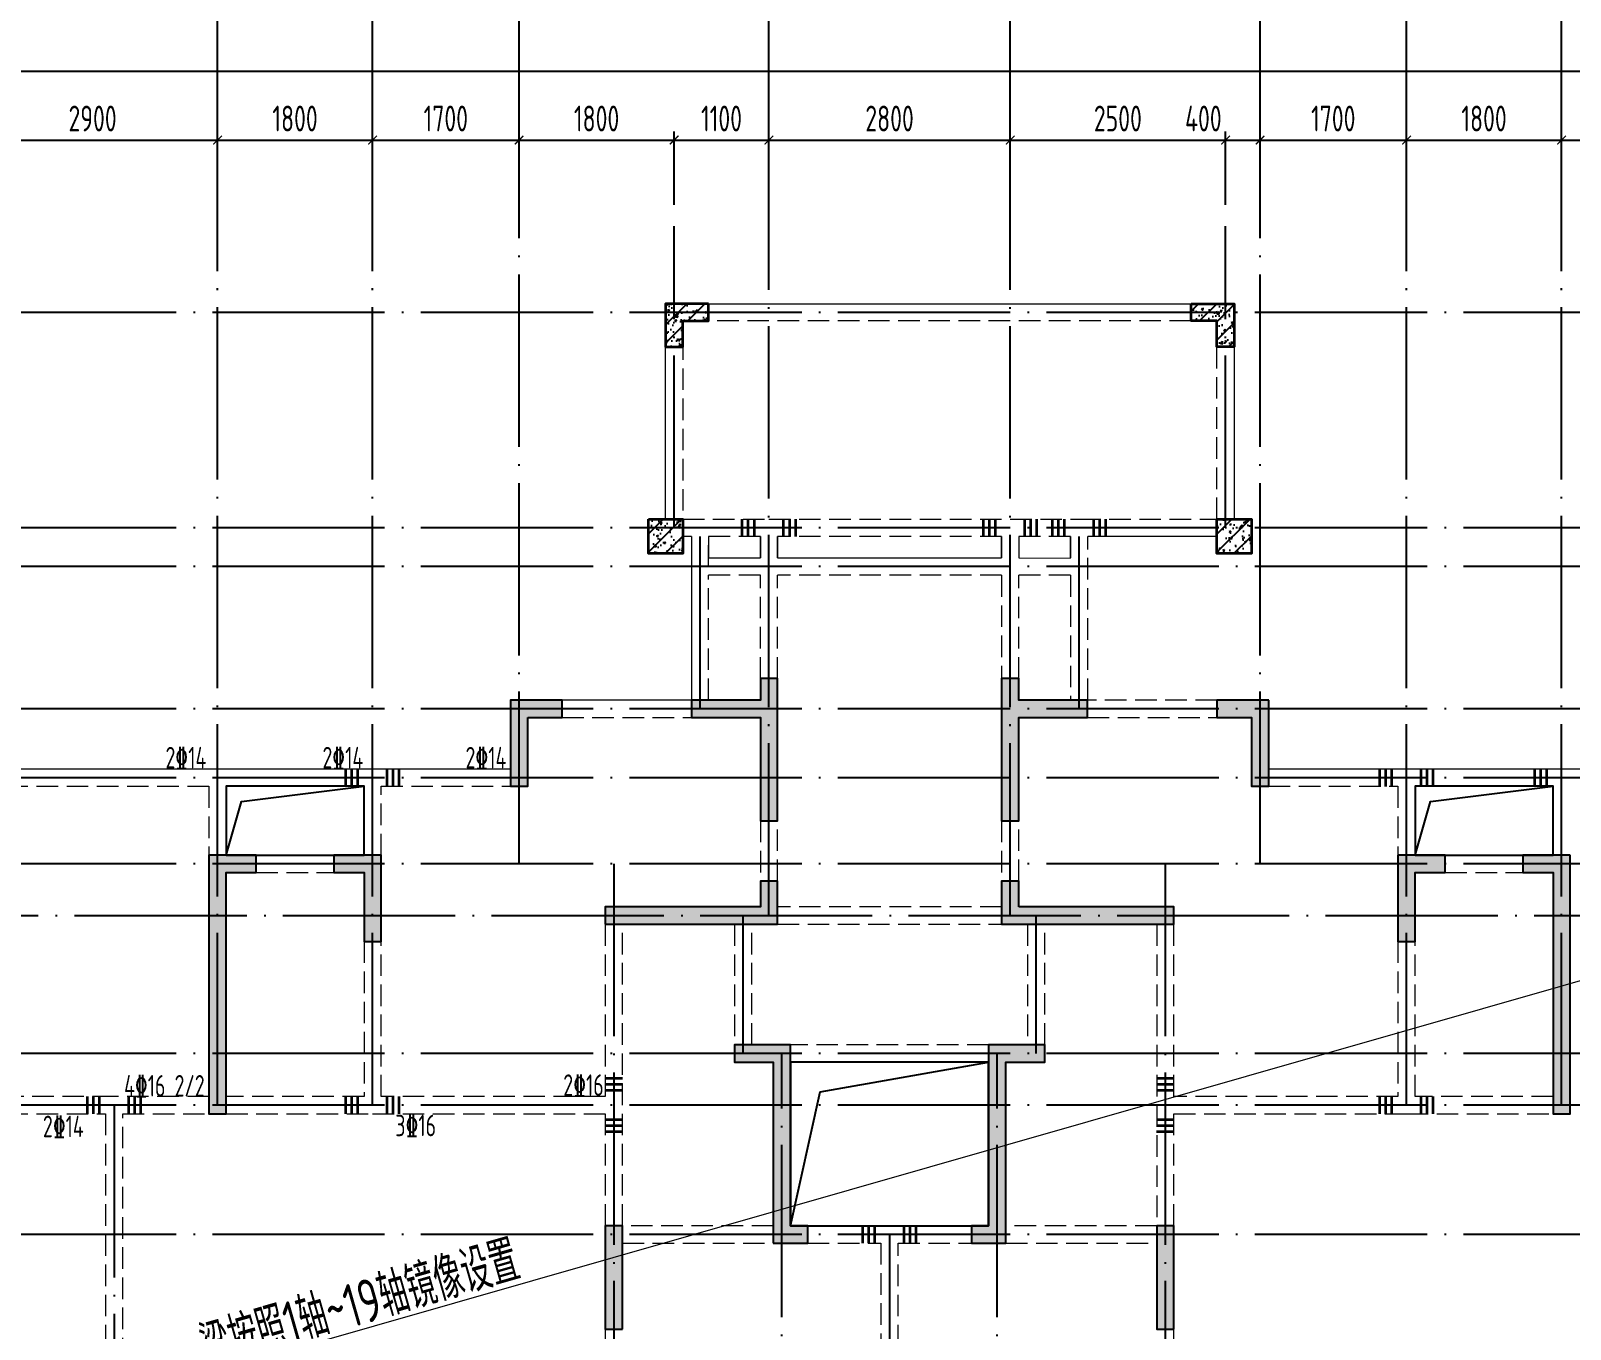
# Model space of a CAD drawing. Extents: x -655480 to 203344, y -294099 to 287156.
# Drawn here: x -47196 to -29329, y 129206 to 144274 of the extents above; entities that cross this region are included whole.
import ezdxf
from ezdxf.enums import TextEntityAlignment as Align

# ---------------------------------------------------------------- set-up
doc = ezdxf.new("R2010")
doc.units = 0
doc.header["$LTSCALE"] = 1000
doc.linetypes.add('DASH', pattern=[0.35, 0.25, -0.1])
doc.linetypes.add('DOTE', pattern=[2.42, 2, -0.2, 0.02, -0.2])
doc.layers.get('0').update_dxf_attribs({"linetype": 'CONTINUOUS'})
doc.layers.get('DEFPOINTS').update_dxf_attribs({"linetype": 'CONTINUOUS'})
for name, color, linetype in [('A-AXIS', 1, 'CONTINUOUS'), ('A-DOTE', 10, 'DOTE'), ('S-D洞口', 4, 'CONTINUOUS'), ('S-L主梁线', 4, 'DASH'), ('S-L梁编号', 6, 'CONTINUOUS'), ('S-L梁配筋', 7, 'CONTINUOUS'), ('S-Q墙填充', 252, 'CONTINUOUS'), ('S-Q墙实线', 6, 'CONTINUOUS'), ('S-Y一般标注', 3, 'CONTINUOUS'), ('S-Z柱填充', 252, 'CONTINUOUS'), ('S-Z柱实线', 6, 'CONTINUOUS')]:
    doc.layers.add(name, color=color, linetype=linetype)
doc.layers.add('梁附加箍筋', color=1, linetype='CONTINUOUS', lineweight=35)
doc.styles.add('TSSD_DIMENSION', font='Tssdeng.shx', dxfattribs={"width": 0.7, "bigfont": 'tssdchn.shx'})
doc.styles.add('TSSD_REIN', font='tssdeng.shx', dxfattribs={"width": 0.7, "height": 300, "bigfont": 'tssdchn.shx'})
doc.dimstyles.new('TSSD_100_100', dxfattribs={"dimtxt": 300, "dimasz": 100, "dimexe": 100, "dimexo": 250, "dimgap": 100, "dimtad": 1, "dimdec": 0, "dimzin": 0, "dimdsep": 46, "dimtxsty": 'TSSD_DIMENSION', "dimblk": 'ARCHTICK', "dimcen": 0, "dimdle": 100, "dimclrt": 7, "dimadec": 0, "dimazin": 0, "dimtfac": 1, "dimtdec": 0, "dimtix": 1, "dimtmove": 2, "dimatfit": 3, "dimldrblk": 'ARCHTICK', "dimfxl": 1, "dimtolj": 1, "dimtzin": 0, "dimarcsym": 0})
pattern_1 = [(50, (46738.58, -83346.06), (215.17805, -18.82564), [22.5, -247.5]), (355, (46738.58, -83346.06), (-41.6254, 225.65764), [18, -198]), (100.4514, (46756.5, -83347.63), (173.55281, 206.83186), [19.12206, -210.34263]), (46.1842, (46738.58, -83286.06), (320.1723, -49.6557), [33.75, -371.25]), (96.6356, (46765.26, -83290.2), (280.3988, 292.23536), [28.6831, -315.5139]), (351.1842, (46738.58, -83286.06), (280.3986, 292.2356), [27, -297]), (21, (46768.58, -83301.06), (179.07212, -120.78567), [22.5, -247.5]), (326, (46768.58, -83301.06), (72.9946, 217.545), [18, -198]), (71.4514, (46783.5, -83311.13), (252.0668, 96.75915), [19.12206, -210.34263]), (37.5, (46738.58, -83346.06), (3.647957, 99.868156), [0, -195.6, 0, -201, 0, -198.75]), (7.5, (46738.58, -83346.06), (78.92086, 118.323514), [0, -114.6, 0, -191.1, 0, -75.75]), (327.5, (46671.68, -83346.06), (160.14673, -6.76646), [0, -75, 0, -234, 0, -310.5]), (317.5, (46641.68, -83346.06), (174.95585, 30.0315), [0, -97.5, 0, -155.4, 0, -220.5]), (45, (46738.58, -83346.06), (-106.06602, 106.06602), [])]

# ---------------------------------------------------------------- blocks, each defined once
blk = doc.blocks.new('_ArchTick')
at = {"color": 0, "linetype": 'ByBlock', "const_width": 0.15}
blk.add_lwpolyline([(-0.5, -0.5), (0.5, 0.5)], dxfattribs=at)
blk = doc.blocks.new('*D88')
at = {"layer": 'DEFPOINTS', "color": 0, "transparency": 16777216}
for p in [(34300, 22100), (31400, 21100), (34300, 21100)]:
    blk.add_point(p, dxfattribs=at)
at = {"layer": 'S-Y一般标注', "color": 0, "lineweight": -2, "transparency": 16777216}
for p, q in [((31400, 21350), (31400, 22200)), ((34300, 21350), (34300, 22200)), ((31300, 22100), (34400, 22100))]:
    blk.add_line(p, q, dxfattribs=at)
at = {"layer": 'S-Y一般标注', "color": 0, "lineweight": -2, "transparency": 16777216, "xscale": 100, "yscale": 100, "zscale": 100, "rotation": 180}
blk.add_blockref('_ArchTick', (31400, 22100), dxfattribs=at)
at = {"layer": 'S-Y一般标注', "color": 0, "lineweight": -2, "transparency": 16777216, "xscale": 100, "yscale": 100, "zscale": 100}
blk.add_blockref('_ArchTick', (34300, 22100), dxfattribs=at)
at = {"layer": 'S-Y一般标注', "color": 7, "transparency": 16777216, "insert": (32850, 22350), "char_height": 300, "attachment_point": 5, "style": 'TSSD_DIMENSION'}
blk.add_mtext('\\A1;2900', dxfattribs=at)
blk = doc.blocks.new('*D89')
at = {"layer": 'DEFPOINTS', "color": 0, "transparency": 16777216}
for p in [(36100, 22100), (34300, 21100), (36100, 21100)]:
    blk.add_point(p, dxfattribs=at)
at = {"layer": 'S-Y一般标注', "color": 0, "lineweight": -2, "transparency": 16777216}
for p, q in [((34300, 21350), (34300, 22200)), ((36100, 21350), (36100, 22200)), ((34200, 22100), (36200, 22100))]:
    blk.add_line(p, q, dxfattribs=at)
at = {"layer": 'S-Y一般标注', "color": 0, "lineweight": -2, "transparency": 16777216, "xscale": 100, "yscale": 100, "zscale": 100, "rotation": 180}
blk.add_blockref('_ArchTick', (34300, 22100), dxfattribs=at)
at = {"layer": 'S-Y一般标注', "color": 0, "lineweight": -2, "transparency": 16777216, "xscale": 100, "yscale": 100, "zscale": 100}
blk.add_blockref('_ArchTick', (36100, 22100), dxfattribs=at)
at = {"layer": 'S-Y一般标注', "color": 7, "transparency": 16777216, "insert": (35200, 22350), "char_height": 300, "attachment_point": 5, "style": 'TSSD_DIMENSION'}
blk.add_mtext('\\A1;1800', dxfattribs=at)
blk = doc.blocks.new('*D90')
at = {"layer": 'DEFPOINTS', "color": 0, "transparency": 16777216}
for p in [(37800, 22100), (36100, 21100), (37800, 21100)]:
    blk.add_point(p, dxfattribs=at)
at = {"layer": 'S-Y一般标注', "color": 0, "lineweight": -2, "transparency": 16777216}
for p, q in [((36100, 21350), (36100, 22200)), ((37800, 21350), (37800, 22200)), ((36000, 22100), (37900, 22100))]:
    blk.add_line(p, q, dxfattribs=at)
at = {"layer": 'S-Y一般标注', "color": 0, "lineweight": -2, "transparency": 16777216, "xscale": 100, "yscale": 100, "zscale": 100, "rotation": 180}
blk.add_blockref('_ArchTick', (36100, 22100), dxfattribs=at)
at = {"layer": 'S-Y一般标注', "color": 0, "lineweight": -2, "transparency": 16777216, "xscale": 100, "yscale": 100, "zscale": 100}
blk.add_blockref('_ArchTick', (37800, 22100), dxfattribs=at)
at = {"layer": 'S-Y一般标注', "color": 7, "transparency": 16777216, "insert": (36950, 22350), "char_height": 300, "attachment_point": 5, "style": 'TSSD_DIMENSION'}
blk.add_mtext('\\A1;1700', dxfattribs=at)
blk = doc.blocks.new('*D91')
at = {"layer": 'DEFPOINTS', "color": 0, "transparency": 16777216}
for p in [(40700, 22100), (39600, 21100), (40700, 21100)]:
    blk.add_point(p, dxfattribs=at)
at = {"layer": 'S-Y一般标注', "color": 0, "lineweight": -2, "transparency": 16777216}
for p, q in [((39600, 21350), (39600, 22200)), ((40700, 21350), (40700, 22200)), ((39500, 22100), (40800, 22100))]:
    blk.add_line(p, q, dxfattribs=at)
at = {"layer": 'S-Y一般标注', "color": 0, "lineweight": -2, "transparency": 16777216, "xscale": 100, "yscale": 100, "zscale": 100, "rotation": 180}
blk.add_blockref('_ArchTick', (39600, 22100), dxfattribs=at)
at = {"layer": 'S-Y一般标注', "color": 0, "lineweight": -2, "transparency": 16777216, "xscale": 100, "yscale": 100, "zscale": 100}
blk.add_blockref('_ArchTick', (40700, 22100), dxfattribs=at)
at = {"layer": 'S-Y一般标注', "color": 7, "transparency": 16777216, "insert": (40150, 22350), "char_height": 300, "attachment_point": 5, "style": 'TSSD_DIMENSION'}
blk.add_mtext('\\A1;1100', dxfattribs=at)
blk = doc.blocks.new('*D92')
at = {"layer": 'DEFPOINTS', "color": 0, "transparency": 16777216}
for p in [(43500, 22100), (40700, 21100), (43500, 21100)]:
    blk.add_point(p, dxfattribs=at)
at = {"layer": 'S-Y一般标注', "color": 0, "lineweight": -2, "transparency": 16777216}
for p, q in [((40700, 21350), (40700, 22200)), ((43500, 21350), (43500, 22200)), ((40600, 22100), (43600, 22100))]:
    blk.add_line(p, q, dxfattribs=at)
at = {"layer": 'S-Y一般标注', "color": 0, "lineweight": -2, "transparency": 16777216, "xscale": 100, "yscale": 100, "zscale": 100, "rotation": 180}
blk.add_blockref('_ArchTick', (40700, 22100), dxfattribs=at)
at = {"layer": 'S-Y一般标注', "color": 0, "lineweight": -2, "transparency": 16777216, "xscale": 100, "yscale": 100, "zscale": 100}
blk.add_blockref('_ArchTick', (43500, 22100), dxfattribs=at)
at = {"layer": 'S-Y一般标注', "color": 7, "transparency": 16777216, "insert": (42100, 22350), "char_height": 300, "attachment_point": 5, "style": 'TSSD_DIMENSION'}
blk.add_mtext('\\A1;2800', dxfattribs=at)
blk = doc.blocks.new('*D93')
at = {"layer": 'DEFPOINTS', "color": 0, "transparency": 16777216}
for p in [(46400, 22100), (46000, 21100), (46400, 21100)]:
    blk.add_point(p, dxfattribs=at)
at = {"layer": 'S-Y一般标注', "color": 0, "lineweight": -2, "transparency": 16777216}
for p, q in [((46000, 21350), (46000, 22200)), ((46400, 21350), (46400, 22200)), ((45900, 22100), (46500, 22100))]:
    blk.add_line(p, q, dxfattribs=at)
at = {"layer": 'S-Y一般标注', "color": 0, "lineweight": -2, "transparency": 16777216, "xscale": 100, "yscale": 100, "zscale": 100, "rotation": 180}
blk.add_blockref('_ArchTick', (46000, 22100), dxfattribs=at)
at = {"layer": 'S-Y一般标注', "color": 0, "lineweight": -2, "transparency": 16777216, "xscale": 100, "yscale": 100, "zscale": 100}
blk.add_blockref('_ArchTick', (46400, 22100), dxfattribs=at)
at = {"layer": 'S-Y一般标注', "color": 7, "transparency": 16777216, "insert": (45742, 22350), "char_height": 300, "attachment_point": 5, "style": 'TSSD_DIMENSION'}
blk.add_mtext('\\A1;400', dxfattribs=at)
blk = doc.blocks.new('*D94')
at = {"layer": 'DEFPOINTS', "color": 0, "transparency": 16777216}
for p in [(48100, 22100), (46400, 21100), (48100, 21100)]:
    blk.add_point(p, dxfattribs=at)
at = {"layer": 'S-Y一般标注', "color": 0, "lineweight": -2, "transparency": 16777216}
for p, q in [((46400, 21350), (46400, 22200)), ((48100, 21350), (48100, 22200)), ((46300, 22100), (48200, 22100))]:
    blk.add_line(p, q, dxfattribs=at)
at = {"layer": 'S-Y一般标注', "color": 0, "lineweight": -2, "transparency": 16777216, "xscale": 100, "yscale": 100, "zscale": 100, "rotation": 180}
blk.add_blockref('_ArchTick', (46400, 22100), dxfattribs=at)
at = {"layer": 'S-Y一般标注', "color": 0, "lineweight": -2, "transparency": 16777216, "xscale": 100, "yscale": 100, "zscale": 100}
blk.add_blockref('_ArchTick', (48100, 22100), dxfattribs=at)
at = {"layer": 'S-Y一般标注', "color": 7, "transparency": 16777216, "insert": (47250, 22350), "char_height": 300, "attachment_point": 5, "style": 'TSSD_DIMENSION'}
blk.add_mtext('\\A1;1700', dxfattribs=at)
blk = doc.blocks.new('*D95')
at = {"layer": 'DEFPOINTS', "color": 0, "transparency": 16777216}
for p in [(49900, 22100), (48100, 21100), (49900, 21100)]:
    blk.add_point(p, dxfattribs=at)
at = {"layer": 'S-Y一般标注', "color": 0, "lineweight": -2, "transparency": 16777216}
for p, q in [((48100, 21350), (48100, 22200)), ((49900, 21350), (49900, 22200)), ((48000, 22100), (50000, 22100))]:
    blk.add_line(p, q, dxfattribs=at)
at = {"layer": 'S-Y一般标注', "color": 0, "lineweight": -2, "transparency": 16777216, "xscale": 100, "yscale": 100, "zscale": 100, "rotation": 180}
blk.add_blockref('_ArchTick', (48100, 22100), dxfattribs=at)
at = {"layer": 'S-Y一般标注', "color": 0, "lineweight": -2, "transparency": 16777216, "xscale": 100, "yscale": 100, "zscale": 100}
blk.add_blockref('_ArchTick', (49900, 22100), dxfattribs=at)
at = {"layer": 'S-Y一般标注', "color": 7, "transparency": 16777216, "insert": (49000, 22350), "char_height": 300, "attachment_point": 5, "style": 'TSSD_DIMENSION'}
blk.add_mtext('\\A1;1800', dxfattribs=at)
blk = doc.blocks.new('*D96')
at = {"layer": 'DEFPOINTS', "color": 0, "transparency": 16777216}
for p in [(52800, 22100), (49900, 21100), (52800, 21100)]:
    blk.add_point(p, dxfattribs=at)
at = {"layer": 'S-Y一般标注', "color": 0, "lineweight": -2, "transparency": 16777216}
for p, q in [((49900, 21350), (49900, 22200)), ((52800, 21350), (52800, 22200)), ((49800, 22100), (52900, 22100))]:
    blk.add_line(p, q, dxfattribs=at)
at = {"layer": 'S-Y一般标注', "color": 0, "lineweight": -2, "transparency": 16777216, "xscale": 100, "yscale": 100, "zscale": 100, "rotation": 180}
blk.add_blockref('_ArchTick', (49900, 22100), dxfattribs=at)
at = {"layer": 'S-Y一般标注', "color": 0, "lineweight": -2, "transparency": 16777216, "xscale": 100, "yscale": 100, "zscale": 100}
blk.add_blockref('_ArchTick', (52800, 22100), dxfattribs=at)
at = {"layer": 'S-Y一般标注', "color": 7, "transparency": 16777216, "insert": (51350, 22350), "char_height": 300, "attachment_point": 5, "style": 'TSSD_DIMENSION'}
blk.add_mtext('\\A1;2900', dxfattribs=at)
blk = doc.blocks.new('*D98')
at = {"layer": 'DEFPOINTS', "color": 0, "transparency": 16777216}
for p in [(54600, 22900), (4600, 21100), (54600, 21100)]:
    blk.add_point(p, dxfattribs=at)
at = {"layer": 'S-Y一般标注', "color": 0, "lineweight": -2, "transparency": 16777216}
for p, q in [((4500, 22900), (54700, 22900)), ((4600, 21350), (4600, 23000)), ((54600, 21350), (54600, 23000))]:
    blk.add_line(p, q, dxfattribs=at)
at = {"layer": 'S-Y一般标注', "color": 0, "lineweight": -2, "transparency": 16777216, "xscale": 100, "yscale": 100, "zscale": 100, "rotation": 180}
blk.add_blockref('_ArchTick', (4600, 22900), dxfattribs=at)
at = {"layer": 'S-Y一般标注', "color": 0, "lineweight": -2, "transparency": 16777216, "xscale": 100, "yscale": 100, "zscale": 100}
blk.add_blockref('_ArchTick', (54600, 22900), dxfattribs=at)
at = {"layer": 'S-Y一般标注', "color": 7, "transparency": 16777216, "insert": (29600, 23150), "char_height": 300, "attachment_point": 5, "style": 'TSSD_DIMENSION'}
blk.add_mtext('\\A1;50000', dxfattribs=at)
blk = doc.blocks.new('*D113')
at = {"layer": 'DEFPOINTS', "color": 0, "transparency": 16777216}
for p in [(39600, 22100), (37800, 21100), (39600, 21100)]:
    blk.add_point(p, dxfattribs=at)
at = {"layer": 'S-Y一般标注', "color": 0, "lineweight": -2, "transparency": 16777216}
for p, q in [((37800, 21350), (37800, 22200)), ((39600, 21350), (39600, 22200)), ((37700, 22100), (39700, 22100))]:
    blk.add_line(p, q, dxfattribs=at)
at = {"layer": 'S-Y一般标注', "color": 0, "lineweight": -2, "transparency": 16777216, "xscale": 100, "yscale": 100, "zscale": 100, "rotation": 180}
blk.add_blockref('_ArchTick', (37800, 22100), dxfattribs=at)
at = {"layer": 'S-Y一般标注', "color": 0, "lineweight": -2, "transparency": 16777216, "xscale": 100, "yscale": 100, "zscale": 100}
blk.add_blockref('_ArchTick', (39600, 22100), dxfattribs=at)
at = {"layer": 'S-Y一般标注', "color": 7, "transparency": 16777216, "insert": (38700, 22350), "char_height": 300, "attachment_point": 5, "style": 'TSSD_DIMENSION'}
blk.add_mtext('\\A1;1800', dxfattribs=at)
blk = doc.blocks.new('*D114')
at = {"layer": 'DEFPOINTS', "color": 0, "transparency": 16777216}
for p in [(46000, 22100), (43500, 21100), (46000, 21100)]:
    blk.add_point(p, dxfattribs=at)
at = {"layer": 'S-Y一般标注', "color": 0, "lineweight": -2, "transparency": 16777216}
for p, q in [((43500, 21350), (43500, 22200)), ((46000, 21350), (46000, 22200)), ((43400, 22100), (46100, 22100))]:
    blk.add_line(p, q, dxfattribs=at)
at = {"layer": 'S-Y一般标注', "color": 0, "lineweight": -2, "transparency": 16777216, "xscale": 100, "yscale": 100, "zscale": 100, "rotation": 180}
blk.add_blockref('_ArchTick', (43500, 22100), dxfattribs=at)
at = {"layer": 'S-Y一般标注', "color": 0, "lineweight": -2, "transparency": 16777216, "xscale": 100, "yscale": 100, "zscale": 100}
blk.add_blockref('_ArchTick', (46000, 22100), dxfattribs=at)
at = {"layer": 'S-Y一般标注', "color": 7, "transparency": 16777216, "insert": (44750, 22350), "char_height": 300, "attachment_point": 5, "style": 'TSSD_DIMENSION'}
blk.add_mtext('\\A1;2500', dxfattribs=at)
blk = doc.blocks.new('20210807.15313138')
at = {"layer": 'S-Q墙填充'}
h = blk.add_hatch(color=252, dxfattribs=at)
h.dxf.hatch_style = 1
h.paths.add_polyline_path([(97216, 67840), (97216, 68190), (97016, 68190), (97016, 67940), (96216, 67940), (96216, 67740), (97016, 67740), (97016, 66540), (97216, 66540)])
h = blk.add_hatch(color=252, dxfattribs=at)
h.dxf.hatch_style = 1
h.paths.add_polyline_path([(99816, 67840), (99816, 66540), (100016, 66540), (100016, 67740), (100815, 67740), (100815, 67940), (100016, 67940), (100016, 68190), (99816, 68190)])
h = blk.add_hatch(color=252, dxfattribs=at)
h.dxf.hatch_style = 1
h.paths.add_polyline_path([(94316, 67740), (94716, 67740), (94716, 67940), (94116, 67940), (94116, 66940), (94316, 66940)])
h = blk.add_hatch(color=252, dxfattribs=at)
h.dxf.hatch_style = 1
h.paths.add_polyline_path([(102916, 67940), (102316, 67940), (102316, 67740), (102716, 67740), (102716, 66940), (102916, 66940)])
h = blk.add_hatch(color=252, dxfattribs=at)
h.dxf.hatch_style = 1
h.paths.add_polyline_path([(90816, 63140), (90816, 65940), (91166, 65940), (91166, 66140), (90616, 66140), (90616, 63140)])
h = blk.add_hatch(color=252, dxfattribs=at)
h.dxf.hatch_style = 1
h.paths.add_polyline_path([(92066, 65940), (92416, 65940), (92416, 65140), (92616, 65140), (92616, 66140), (92066, 66140)])
h = blk.add_hatch(color=252, dxfattribs=at)
h.dxf.hatch_style = 1
h.paths.add_polyline_path([(104416, 66140), (104416, 65140), (104616, 65140), (104616, 65940), (104966, 65940), (104966, 66140)])
h = blk.add_hatch(color=252, dxfattribs=at)
h.dxf.hatch_style = 1
h.paths.add_polyline_path([(106416, 66140), (105866, 66140), (105866, 65940), (106216, 65940), (106216, 63140), (106416, 63140)])
h = blk.add_hatch(color=252, dxfattribs=at)
h.dxf.hatch_style = 1
h.paths.add_polyline_path([(95216, 65340), (96816, 65340), (97216, 65340), (97216, 65840), (97016, 65840), (97016, 65540), (96816, 65540), (95216, 65540)])
h = blk.add_hatch(color=252, dxfattribs=at)
h.dxf.hatch_style = 1
h.paths.add_polyline_path([(100016, 65540), (100016, 65840), (99816, 65840), (99816, 65340), (100216, 65340), (101816, 65340), (101816, 65540), (100216, 65540)])
h = blk.add_hatch(color=252, dxfattribs=at)
h.dxf.hatch_style = 1
h.paths.add_polyline_path([(97166, 61640), (97566, 61640), (97566, 61840), (97366, 61840), (97366, 63240), (97366, 63940), (96716, 63940), (96716, 63740), (97166, 63740), (97166, 63240)])
h = blk.add_hatch(color=252, dxfattribs=at)
h.dxf.hatch_style = 1
h.paths.add_polyline_path([(99666, 61840), (99466, 61840), (99466, 61640), (99866, 61640), (99866, 63240), (99866, 63740), (100316, 63740), (100316, 63940), (99666, 63940), (99666, 63240)])
h = blk.add_hatch(color=252, dxfattribs=at)
h.dxf.hatch_style = 1
h.paths.add_polyline_path([(95416, 60640), (95416, 61840), (95216, 61840), (95216, 60640)])
h = blk.add_hatch(color=252, dxfattribs=at)
h.dxf.hatch_style = 1
h.paths.add_polyline_path([(101816, 60640), (101816, 61840), (101616, 61840), (101616, 60640)])
at = {"layer": 'S-Z柱填充'}
h = blk.add_hatch(dxfattribs=at)
h.set_pattern_fill('ARMORED', color=256, scale=30, style=0)
h.set_pattern_definition(pattern_1)
h.paths.add_polyline_path([(96416, 72540), (95916, 72540), (95916, 72040), (96116, 72040), (96116, 72340), (96416, 72340)])
h = blk.add_hatch(dxfattribs=at)
h.set_pattern_fill('ARMORED', color=256, scale=30, style=0)
h.set_pattern_definition(pattern_1)
h.paths.add_polyline_path([(102016, 72540), (102516, 72540), (102516, 72040), (102316, 72040), (102316, 72340), (102016, 72340)])
h = blk.add_hatch(dxfattribs=at)
h.set_pattern_fill('ARMORED', color=256, scale=30, style=0)
h.set_pattern_definition([(50, (-309692.94, 38050.78), (215.178055, -18.82564), [22.5, -247.5]), (355, (-309692.94, 38050.78), (-41.6254, 225.65764), [18, -198]), (100.4514, (-309675.01, 38049.21), (173.55281, 206.83186), [19.12206, -210.34263]), (46.1842, (-309692.94, 38110.78), (320.17231, -49.6557), [33.75, -371.25]), (96.6356, (-309666.26, 38106.64), (280.3988, 292.23536), [28.68309, -315.5139]), (351.1842, (-309692.94, 38110.78), (280.39858, 292.23558), [27, -297]), (21, (-309662.94, 38095.78), (179.072116, -120.78567), [22.5, -247.5]), (326, (-309662.94, 38095.78), (72.9946, 217.54501), [18, -198]), (71.4514, (-309648.02, 38085.71), (252.06679, 96.75915), [19.12206, -210.34263]), (37.5, (-309692.945, 38050.78), (3.647957, 99.868156), [0, -195.6, 0, -201, 0, -198.75]), (7.5, (-309692.94, 38050.78), (78.92086, 118.323514), [0, -114.6, 0, -191.1, 0, -75.75]), (327.5, (-309759.845, 38050.78), (160.146731, -6.766462), [0, -75, 0, -234, 0, -310.5]), (317.5, (-309789.84, 38050.78), (174.95585, 30.031495), [0, -97.5, 0, -155.4, 0, -220.5]), (45, (-309692.94, 38050.78), (-106.066017, 106.066017), [])])
h.paths.add_polyline_path([(95716, 70040), (96116, 70040), (96116, 69640), (95716, 69640)])
h = blk.add_hatch(dxfattribs=at)
h.set_pattern_fill('ARMORED', color=256, scale=30, style=0)
h.set_pattern_definition([(50, (-310092.94, 38050.78), (215.178055, -18.82564), [22.5, -247.5]), (355, (-310092.94, 38050.78), (-41.6254, 225.65764), [18, -198]), (100.4514, (-310075.01, 38049.2), (173.55281, 206.83186), [19.12206, -210.34263]), (46.1842, (-310092.94, 38110.78), (320.17231, -49.6557), [33.75, -371.25]), (96.6356, (-310066.26, 38106.64), (280.3988, 292.23536), [28.68309, -315.5139]), (351.1842, (-310092.94, 38110.78), (280.39858, 292.23558), [27, -297]), (21, (-310062.94, 38095.78), (179.072116, -120.78567), [22.5, -247.5]), (326, (-310062.94, 38095.78), (72.9946, 217.54501), [18, -198]), (71.4514, (-310048.02, 38085.71), (252.06679, 96.75915), [19.12206, -210.34263]), (37.5, (-310092.945, 38050.78), (3.647957, 99.868156), [0, -195.6, 0, -201, 0, -198.75]), (7.5, (-310092.94, 38050.78), (78.92086, 118.323514), [0, -114.6, 0, -191.1, 0, -75.75]), (327.5, (-310159.845, 38050.78), (160.146731, -6.766462), [0, -75, 0, -234, 0, -310.5]), (317.5, (-310189.84, 38050.78), (174.95585, 30.031495), [0, -97.5, 0, -155.4, 0, -220.5]), (45, (-310092.94, 38050.78), (-106.066017, 106.066017), [])])
h.paths.add_polyline_path([(102316, 70040), (102716, 70040), (102716, 69640), (102316, 69640)])
at = {"layer": 'S-D洞口', "color": 5}
for points in [[(90816, 66140), (92416, 66140), (92416, 66940), (90816, 66940), (90816, 66140), (90993, 66762), (92416, 66940)], [(104616, 66140), (106216, 66140), (106216, 66940), (104616, 66940), (104616, 66140), (104793, 66762), (106216, 66940)], [(97366, 61840), (99666, 61840), (99666, 63740), (97366, 63740), (97366, 61840), (97712, 63393), (99666, 63740)]]:
    blk.add_lwpolyline(points, dxfattribs=at)
at = {"layer": 'S-L主梁线', "linetype": 'ByBlock', "lineweight": 18}
for p, q in [((96316, 72540), (102016, 72540)), ((95916, 70040), (95916, 72140)), ((102516, 72040), (102516, 70040)), ((96216, 69840), (96216, 67940)), ((102316, 69840), (100816, 69840)), ((96216, 69590), (96216, 69590)), ((96416, 69590), (97016, 69590)), ((97216, 69590), (99816, 69590)), ((100016, 69590), (100616, 69589)), ((96216, 67940), (94716, 67940)), ((90716, 67140), (87816, 67140)), ((92516, 67140), (90716, 67140)), ((94116, 67140), (92516, 67140)), ((104516, 67140), (102916, 67140)), ((106316, 67140), (104516, 67140)), ((109316, 67140), (106316, 67140)), ((90816, 66940), (92416, 66940)), ((90816, 66140), (90816, 66940)), ((92416, 66940), (92416, 66140)), ((104616, 66940), (106216, 66940)), ((104616, 66140), (104616, 66940)), ((106216, 66940), (106216, 66140)), ((92066, 66140), (91166, 66140)), ((105866, 66140), (104966, 66140)), ((97366, 63740), (99666, 63740)), ((98516, 61840), (97566, 61840)), ((99466, 61840), (98516, 61840))]:
    blk.add_line(p, q, dxfattribs=at)
at = {"layer": 'S-L主梁线', "linetype": 'DASH', "lineweight": 18}
for p, q in [((102016, 72340), (96316, 72340)), ((96116, 72140), (96116, 70040)), ((102316, 70040), (102316, 72040)), ((96116, 70040), (97116, 70040)), ((97116, 70040), (99916, 70040)), ((99916, 70040), (100716, 70040)), ((100716, 70040), (102316, 70040)), ((96216, 69840), (96116, 69840)), ((96416, 69490), (96416, 69840)), ((96416, 69840), (96416, 69590)), ((97016, 69840), (96416, 69840)), ((97016, 69840), (97016, 69590)), ((97016, 69590), (97016, 69840)), ((97216, 69590), (97216, 69840)), ((97216, 69840), (97216, 69590)), ((99816, 69840), (97216, 69840)), ((99816, 69840), (99816, 69590)), ((99816, 69590), (99816, 69840)), ((100016, 69840), (100016, 69590)), ((100016, 69840), (100016, 69590)), ((100616, 69840), (100016, 69840)), ((100616, 69840), (100616, 69589)), ((100616, 69589), (100616, 69840)), ((100816, 67940), (100816, 69840)), ((97016, 69390), (96416, 69390)), ((96416, 67940), (96416, 69390)), ((97016, 68190), (97016, 69390)), ((97216, 68190), (97216, 69390)), ((99816, 69390), (97216, 69390)), ((99816, 69390), (99816, 68190)), ((100616, 69389), (100016, 69390)), ((100016, 68190), (100016, 69390)), ((100616, 69389), (100616, 67940)), ((102316, 67940), (100816, 67940)), ((94716, 67740), (96216, 67740)), ((100815, 67740), (102316, 67740)), ((87916, 66940), (90616, 66940)), ((90616, 66940), (90616, 66140)), ((92616, 66940), (94116, 66940)), ((92616, 66140), (92616, 66940)), ((102916, 66940), (104416, 66940)), ((104416, 66940), (104416, 66140)), ((97016, 66540), (97016, 65840)), ((97216, 65840), (97216, 66540)), ((99816, 66540), (99816, 65840)), ((100016, 65840), (100016, 66540)), ((91166, 65940), (92066, 65940)), ((104966, 65940), (105866, 65940)), ((99816, 65540), (97216, 65540)), ((95216, 65340), (95216, 63340)), ((95416, 63240), (95416, 65340)), ((96716, 65340), (96716, 63940)), ((96916, 63940), (96916, 65340)), ((97216, 65340), (99816, 65340)), ((100116, 65340), (100116, 63940)), ((100316, 63940), (100316, 65340)), ((101616, 65340), (101616, 63240)), ((101816, 63340), (101816, 65340)), ((92416, 65140), (92416, 63340)), ((92616, 63340), (92616, 65140)), ((104416, 65140), (104416, 63340)), ((104616, 63340), (104616, 65140)), ((99666, 63940), (97366, 63940)), ((89516, 63340), (87916, 63340)), ((90616, 63340), (89516, 63340)), ((92416, 63340), (90816, 63340)), ((95216, 63340), (92616, 63340)), ((104416, 63340), (101816, 63340)), ((106216, 63340), (104616, 63340)), ((87916, 63140), (89416, 63140)), ((89416, 63140), (89416, 60290)), ((89616, 63140), (90616, 63140)), ((89616, 60290), (89616, 63140)), ((90816, 63140), (92516, 63140)), ((92516, 63140), (95216, 63140)), ((95216, 63140), (95216, 61840)), ((95416, 61840), (95416, 63240)), ((101616, 63240), (101616, 61840)), ((101816, 63140), (104516, 63140)), ((101816, 61840), (101816, 63140)), ((104516, 63140), (106216, 63140)), ((97166, 61840), (95416, 61840)), ((101616, 61840), (99866, 61840)), ((95416, 61640), (97166, 61640)), ((97566, 61640), (98416, 61640)), ((98416, 61640), (98416, 57640)), ((98616, 57640), (98616, 61640)), ((98616, 61640), (99466, 61640)), ((99866, 61640), (101616, 61640)), ((95216, 60640), (95216, 59090)), ((101816, 59090), (101816, 60640))]:
    blk.add_line(p, q, dxfattribs=at)
at = {"layer": 'S-Q墙实线'}
blk.add_lwpolyline([(97216, 67840), (97216, 68190), (97016, 68190), (97016, 67940), (96216, 67940), (96216, 67740), (97016, 67740), (97016, 66540), (97216, 66540), (97216, 67840)], dxfattribs=at)
for points in [[(99816, 67840), (99816, 66540), (100016, 66540), (100016, 67740), (100815, 67740), (100815, 67940), (100016, 67940), (100016, 68190), (99816, 68190)], [(94316, 67740), (94716, 67740), (94716, 67940), (94116, 67940), (94116, 66940), (94316, 66940)], [(102916, 67940), (102316, 67940), (102316, 67740), (102716, 67740), (102716, 66940), (102916, 66940)], [(90816, 63140), (90816, 65940), (91166, 65940), (91166, 66140), (90616, 66140), (90616, 63140)], [(92066, 65940), (92416, 65940), (92416, 65140), (92616, 65140), (92616, 66140), (92066, 66140)], [(104416, 66140), (104416, 65140), (104616, 65140), (104616, 65940), (104966, 65940), (104966, 66140)], [(106416, 66140), (105866, 66140), (105866, 65940), (106216, 65940), (106216, 63140), (106416, 63140)], [(95216, 65340), (96816, 65340), (97216, 65340), (97216, 65840), (97016, 65840), (97016, 65540), (96816, 65540), (95216, 65540)], [(100016, 65540), (100016, 65840), (99816, 65840), (99816, 65340), (100216, 65340), (101816, 65340), (101816, 65540), (100216, 65540)], [(97166, 61640), (97566, 61640), (97566, 61840), (97366, 61840), (97366, 63240), (97366, 63940), (96716, 63940), (96716, 63740), (97166, 63740), (97166, 63240)], [(99666, 61840), (99466, 61840), (99466, 61640), (99866, 61640), (99866, 63240), (99866, 63740), (100316, 63740), (100316, 63940), (99666, 63940), (99666, 63240)], [(95416, 60640), (95416, 61840), (95216, 61840), (95216, 60640)], [(101816, 60640), (101816, 61840), (101616, 61840), (101616, 60640)]]:
    blk.add_lwpolyline(points, close=True, dxfattribs=at)
at = {"layer": 'S-Z柱实线', "lineweight": 35}
for points in [[(96416, 72540), (95916, 72540), (95916, 72040), (96116, 72040), (96116, 72340), (96416, 72340), (96416, 72540)], [(102016, 72540), (102516, 72540), (102516, 72040), (102316, 72040), (102316, 72340), (102016, 72340), (102016, 72540)]]:
    blk.add_lwpolyline(points, dxfattribs=at)
for points in [[(95716, 70040), (96116, 70040), (96116, 69640), (95716, 69640)], [(102316, 70040), (102716, 70040), (102716, 69640), (102316, 69640)]]:
    blk.add_lwpolyline(points, close=True, dxfattribs=at)
blk = doc.blocks.new('20210726.16350016')
at = {"layer": 'A-AXIS'}
for p, q in [((34300, 21100), (34300, 23900)), ((36100, 21100), (36100, 23900)), ((37800, 21100), (37800, 23900)), ((40700, 21100), (40700, 23900)), ((43500, 21100), (43500, 23900)), ((46400, 21100), (46400, 23900)), ((48100, 21100), (48100, 23900)), ((49900, 21100), (49900, 23900))]:
    blk.add_line(p, q, dxfattribs=at)
at = {"layer": 'A-DOTE'}
for p, q in [((34300, 10900), (34300, 21100)), ((36100, 10900), (36100, 21100)), ((37800, 13700), (37800, 21100)), ((39600, 17600), (39600, 21100)), ((40700, 13100.3), (40700, 21100)), ((43500, 13100.3), (43500, 21100)), ((46000, 17600), (46000, 21100)), ((46400, 13700), (46400, 21100)), ((48100, 10900), (48100, 21100)), ((49900, 10900), (49900, 21100)), ((55600, 20100), (3600, 20100)), ((55600, 17600), (3600, 17600)), ((39900, 15500), (39900, 17600)), ((44300, 15500), (44300, 17600)), ((55600, 17150), (3600, 17150)), ((55600, 15500), (3600, 15500)), ((55600, 14700), (3600, 14700)), ((55600, 13700), (3600, 13700)), ((38900.2, 13700), (38900, 3600)), ((45299.8, 13700), (45300, 3600)), ((3600, 13100.3), (55600, 13100.3)), ((40400, 11500), (40400, 13100)), ((43800, 11500), (43800, 13100)), ((55600, 11500), (3600, 11500)), ((40850, 3600), (40850, 11500)), ((43350, 3600), (43350, 11500)), ((55600, 10900), (3600, 10900)), ((33100, 10900), (33100, 3600)), ((55600, 9400), (3600, 9400)), ((42100, 9400), (42100, 3600))]:
    blk.add_line(p, q, dxfattribs=at)
at = {"layer": 'S-Y一般标注'}
for base, p1, p2, picture, middle in [((54600, 22900), (4600, 21100), (54600, 21100), '*D98', (29600, 23150)), ((34300, 22100), (31400, 21100), (34300, 21100), '*D88', (32850, 22350)), ((36100, 22100), (34300, 21100), (36100, 21100), '*D89', (35200, 22350)), ((37800, 22100), (36100, 21100), (37800, 21100), '*D90', (36950, 22350)), ((39600, 22100), (37800, 21100), (39600, 21100), '*D113', (38700, 22350)), ((40700, 22100), (39600, 21100), (40700, 21100), '*D91', (40150, 22350)), ((43500, 22100), (40700, 21100), (43500, 21100), '*D92', (42100, 22350)), ((46000, 22100), (43500, 21100), (46000, 21100), '*D114', (44750, 22350)), ((48100, 22100), (46400, 21100), (48100, 21100), '*D94', (47250, 22350)), ((49900, 22100), (48100, 21100), (49900, 21100), '*D95', (49000, 22350)), ((52800, 22100), (49900, 21100), (52800, 21100), '*D96', (51350, 22350))]:
    dim = blk.add_linear_dim(base=base, p1=p1, p2=p2, dimstyle='TSSD_100_100', dxfattribs=at)
    dim.commit()
    dim.dimension.update_dxf_attribs({"geometry": picture, "text_midpoint": middle})
dim = blk.add_linear_dim(base=(46400, 22100), p1=(46000, 21100), p2=(46400, 21100), dimstyle='TSSD_100_100', dxfattribs=at)
dim.commit()
dim.dimension.update_dxf_attribs({"geometry": '*D93', "text_midpoint": (45741.9, 22350), "dimtype": 160})

msp = doc.modelspace()

# ---------------------------------------------------------------- linework, layer by layer
at = {"layer": 'S-L梁编号', "lineweight": 18}
msp.add_lwpolyline([(-49628.52, 127405.55), (-24828.51, 134505.55)], dxfattribs=at)
at = {"layer": '梁附加箍筋', "lineweight": 35}
for p, q in [((-38937.8, 138405.67), (-38937.8, 138605.67)), ((-38867.8, 138405.67), (-38867.8, 138605.67)), ((-38797.8, 138405.67), (-38797.8, 138605.67)), ((-38457.8, 138405.66), (-38457.8, 138605.66)), ((-38387.8, 138405.66), (-38387.8, 138605.66)), ((-38317.8, 138405.66), (-38317.8, 138605.66)), ((-36138.51, 138405.61), (-36138.5, 138605.61)), ((-36068.51, 138405.61), (-36068.5, 138605.61)), ((-35998.51, 138405.61), (-35998.5, 138605.61)), ((-35658.51, 138405.6), (-35658.5, 138605.6)), ((-35588.51, 138405.6), (-35588.5, 138605.6)), ((-35518.51, 138405.6), (-35518.5, 138605.6)), ((-35338.02, 138405.59), (-35338.02, 138605.59)), ((-35268.02, 138405.59), (-35268.02, 138605.59)), ((-35198.02, 138405.59), (-35198.02, 138605.59)), ((-34858.02, 138405.58), (-34858.02, 138605.58)), ((-34788.02, 138405.58), (-34788.02, 138605.58)), ((-34718.02, 138405.58), (-34718.02, 138605.58)), ((-43538.51, 135505.55), (-43538.51, 135705.55)), ((-43468.51, 135505.55), (-43468.51, 135705.55)), ((-43398.51, 135505.55), (-43398.51, 135705.55)), ((-43058.51, 135505.55), (-43058.51, 135705.55)), ((-42988.51, 135505.55), (-42988.51, 135705.55)), ((-42918.51, 135505.55), (-42918.51, 135705.55)), ((-31538.52, 135505.55), (-31538.52, 135705.55)), ((-31468.52, 135505.55), (-31468.52, 135705.55)), ((-31398.52, 135505.55), (-31398.52, 135705.55)), ((-31058.52, 135505.55), (-31058.52, 135705.55)), ((-30988.52, 135505.55), (-30988.52, 135705.55)), ((-30918.52, 135505.55), (-30918.52, 135705.55)), ((-29738.49, 135505.55), (-29738.49, 135705.55)), ((-29668.49, 135505.55), (-29668.49, 135705.55)), ((-29598.49, 135505.55), (-29598.49, 135705.55)), ((-40328.5, 132115.55), (-40528.5, 132115.55)), ((-40328.5, 132045.55), (-40528.5, 132045.55)), ((-33928.51, 132115.55), (-34128.51, 132115.55)), ((-33928.51, 132045.55), (-34128.51, 132045.55)), ((-46538.5, 131705.55), (-46538.5, 131905.55)), ((-46468.5, 131705.55), (-46468.5, 131905.55)), ((-46398.5, 131705.55), (-46398.5, 131905.55)), ((-46058.5, 131705.55), (-46058.5, 131905.55)), ((-45988.5, 131705.55), (-45988.5, 131905.55)), ((-45918.5, 131705.55), (-45918.5, 131905.55)), ((-43538.51, 131705.55), (-43538.51, 131905.55)), ((-43468.51, 131705.55), (-43468.51, 131905.55)), ((-43398.51, 131705.55), (-43398.51, 131905.55)), ((-43058.51, 131705.55), (-43058.51, 131905.55)), ((-42988.51, 131705.55), (-42988.51, 131905.55)), ((-42918.51, 131705.55), (-42918.51, 131905.55)), ((-40328.5, 131975.55), (-40528.5, 131975.55)), ((-33928.51, 131975.55), (-34128.51, 131975.55)), ((-31538.52, 131705.55), (-31538.52, 131905.55)), ((-31468.52, 131705.55), (-31468.52, 131905.55)), ((-31398.52, 131705.55), (-31398.52, 131905.55)), ((-31058.52, 131705.55), (-31058.52, 131905.55)), ((-30988.52, 131705.55), (-30988.52, 131905.55)), ((-30918.52, 131705.55), (-30918.52, 131905.55)), ((-40328.5, 131635.55), (-40528.5, 131635.55)), ((-40328.5, 131565.55), (-40528.5, 131565.55)), ((-33928.51, 131635.55), (-34128.51, 131635.55)), ((-33928.51, 131565.55), (-34128.51, 131565.55)), ((-40328.5, 131495.55), (-40528.5, 131495.55)), ((-33928.51, 131495.55), (-34128.51, 131495.55)), ((-37538.52, 130205.55), (-37538.52, 130405.55)), ((-37468.52, 130205.55), (-37468.52, 130405.55)), ((-37398.52, 130205.55), (-37398.52, 130405.55)), ((-37058.52, 130205.55), (-37058.52, 130405.55)), ((-36988.52, 130205.55), (-36988.52, 130405.55)), ((-36918.52, 130205.55), (-36918.52, 130405.55))]:
    msp.add_line(p, q, dxfattribs=at)

# ---------------------------------------------------------------- block references
at = {"layer": 'A-DOTE'}
msp.add_blockref('20210726.16350016', (-79328.51, 120905.5), dxfattribs=at)
at = {"layer": 'S-Q墙填充'}
msp.add_blockref('20210807.15313138', (-135744.15, 68566), dxfattribs=at)

# ---------------------------------------------------------------- texts
at = {"layer": 'S-L梁编号', "lineweight": 18, "style": 'TSSD_REIN', "width": 0.7}
msp.add_text('梁按照1轴~19轴镜像设置', height=500, rotation=15.975897, dxfattribs=at).set_placement((-45136.96, 128744.53))
at = {"layer": 'S-L梁配筋', "color": 7, "style": 'TSSD_REIN', "width": 0.7}
for s, p in [('2%%13214', (-45158.91, 135714.02)), ('2%%13214', (-43337.15, 135714.02)), ('2%%13214', (-41676.49, 135714.02)), ('4%%13216 2/2', (-45178.51, 131905.76)), ('2%%13216', (-40546.59, 131913.18))]:
    msp.add_text(s, height=250, dxfattribs=at).set_placement(p, align=Align.RIGHT)
msp.add_text('2%%13214', height=250, dxfattribs=at).set_placement((-47054.57, 131433.82))
msp.add_text('3%%13216', height=250, dxfattribs=at).set_placement((-42728.5, 131444.84), align=Align.CENTER)

doc.saveas('drawing.dxf')
